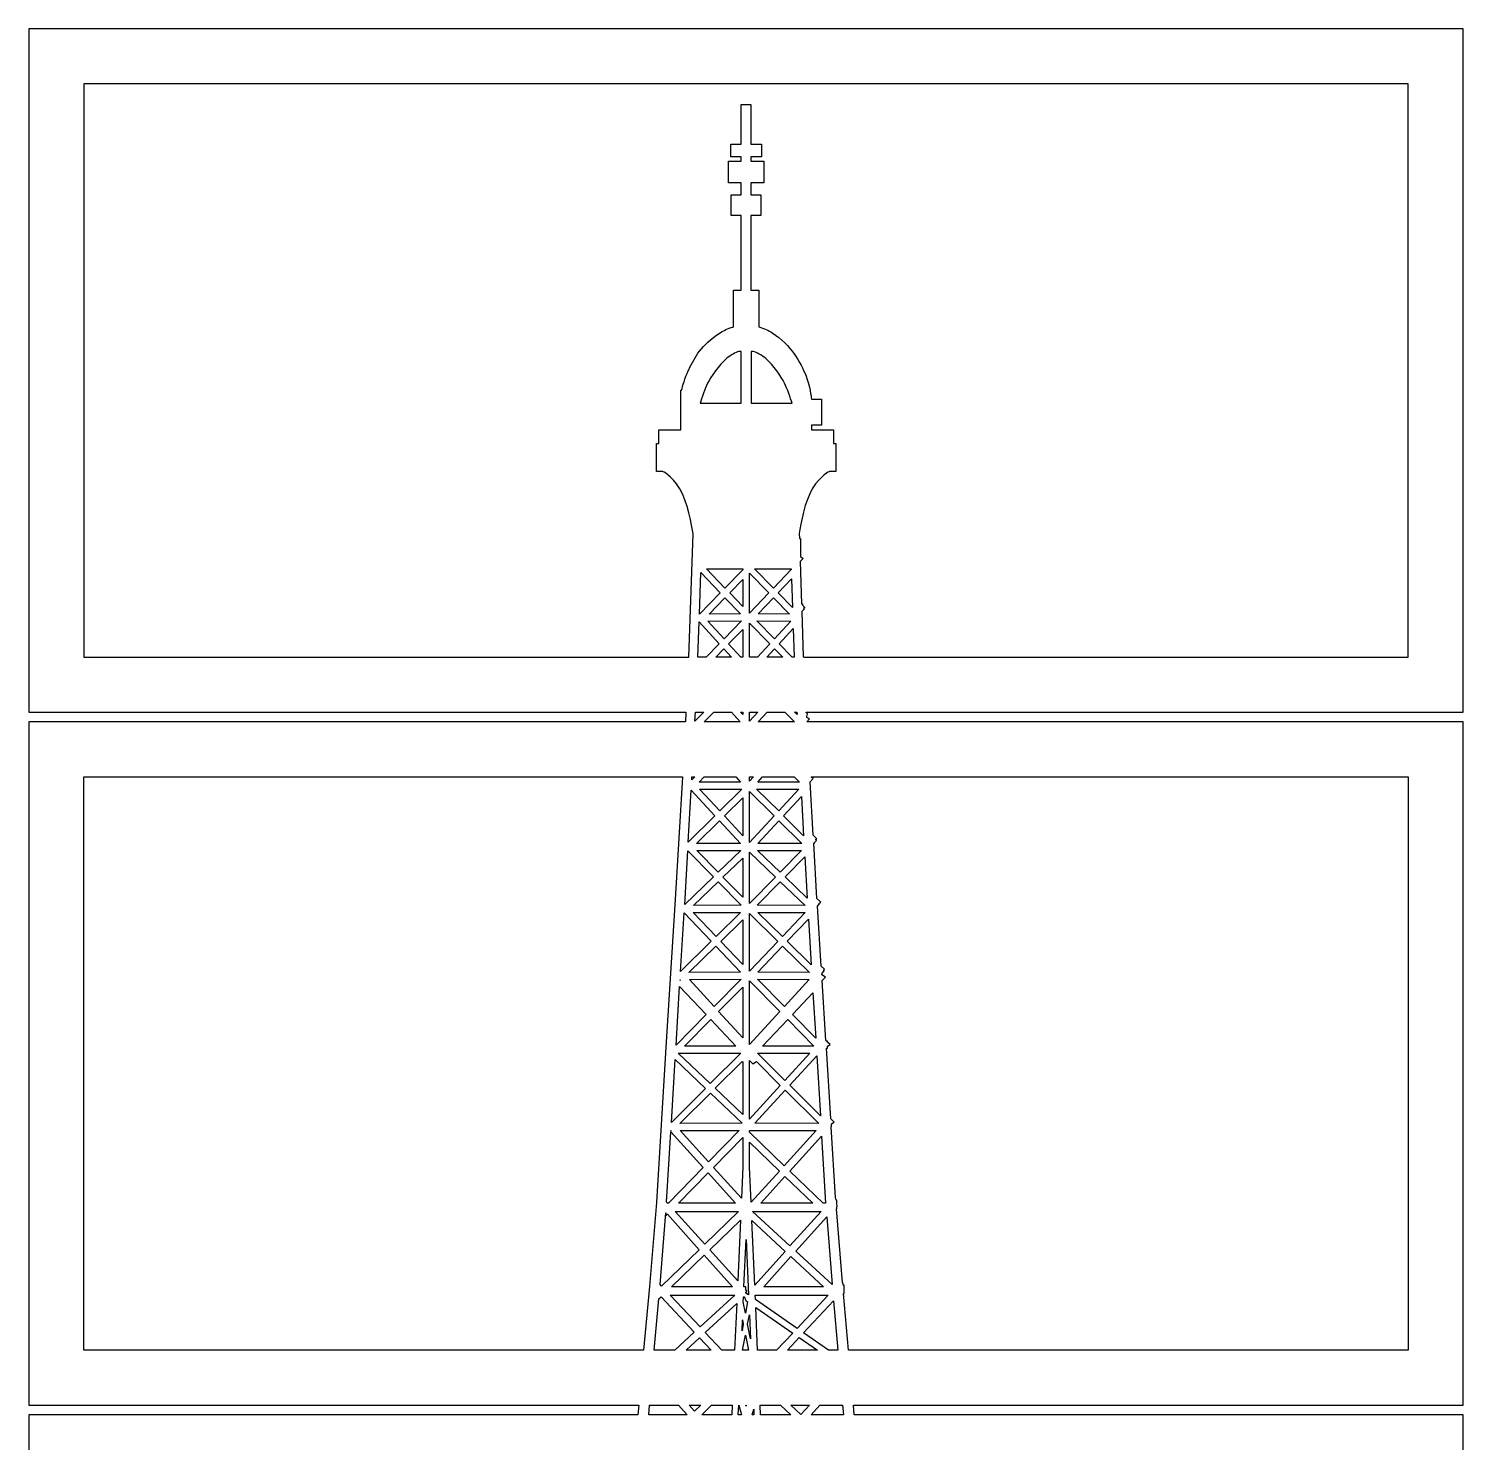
# Model space of a CAD drawing. Extents: x -437 to 3052, y -819 to 142.
# Drawn here: x 2586.6 to 3052.4, y -381.4 to 77.6 of the extents above; entities that cross this region are included whole.
import ezdxf

# ---------------------------------------------------------------- set-up
doc = ezdxf.new("R2010")
doc.units = 0
doc.layers.add('LAYER_1', color=7, linetype='CONTINUOUS')

msp = doc.modelspace()

# ---------------------------------------------------------------- linework, layer by layer
at = {"layer": 'LAYER_1', "color": 7}
for points in [[(3052.43, 77.65), (2586.57, 77.65), (2586.57, -144.32), (2799.99, -144.32), (2799.82, -147.38), (2586.57, -147.38), (2586.57, -369.35), (2784.66, -369.35), (2784.4, -372.41), (2586.57, -372.41), (2586.57, -594.38)], [(3052.43, -594.38), (3052.43, -372.41), (2854.67, -372.41), (2854.41, -369.35), (3052.43, -369.35), (3052.43, -147.38), (2839.3, -147.38), (2840.12, -146.49), (2839.31, -146.01), (2839.31, -145.67), (2839.51, -144.82), (2839.09, -144.42), (2839.09, -144.32), (3052.43, -144.32), (3052.43, 77.65)], [(2818.46, -98.12), (2812.68, -104), (2806.68, -97.76), (2818.46, -97.76), (2818.46, -98.12)], [(2828.42, -104), (2822.29, -97.76), (2834.22, -97.76), (2834.22, -97.96), (2828.42, -104)], [(2804.82, -98.98), (2811.14, -105.56), (2804.4, -112.43), (2804.38, -112.43), (2804.82, -98.98)], [(2814.2, -105.58), (2818.46, -101.25), (2818.46, -110.01), (2814.2, -105.58)], [(2826.9, -105.58), (2820.62, -112.13), (2820.62, -99.18), (2826.9, -105.58)], [(2829.96, -105.56), (2834.33, -101.02), (2834.63, -110.31), (2829.96, -105.56)], [(2817.67, -112.36), (2807.51, -112.41), (2812.67, -107.15), (2817.67, -112.36)], [(2828.44, -107.15), (2833.6, -112.41), (2823.44, -112.36), (2828.44, -107.15)], [(2810.83, -122.06), (2806.59, -126.4), (2803.91, -126.4), (2804.29, -114.96), (2810.83, -122.06)], [(2818.08, -114.64), (2812.38, -120.48), (2807.06, -114.7), (2818.08, -114.64)], [(2827.23, -122.1), (2823.27, -126.4), (2820.62, -126.4), (2820.62, -115.35), (2827.23, -122.1)], [(2834.05, -114.7), (2828.73, -120.48), (2823.02, -114.64), (2834.05, -114.7)], [(2817.84, -126.4), (2813.87, -122.1), (2818.46, -117.42), (2818.46, -126.4), (2817.84, -126.4)], [(2834.52, -126.4), (2830.28, -122.06), (2834.85, -117.08), (2835.16, -126.4), (2834.52, -126.4)], [(2814.82, -126.4), (2809.66, -126.4), (2812.32, -123.68), (2814.82, -126.4)], [(2828.79, -123.68), (2831.45, -126.4), (2826.29, -126.4), (2828.79, -123.68)], [(2805.85, -144.32), (2802.89, -147.2), (2803.05, -144.32), (2805.85, -144.32)], [(2809.01, -144.32), (2814.75, -144.32), (2817.62, -147.38), (2805.87, -147.38), (2809.01, -144.32)], [(2818.46, -144.32), (2818.46, -145.06), (2817.76, -144.32), (2818.46, -144.32)], [(2820.62, -144.32), (2823.34, -144.32), (2820.62, -147.23), (2820.62, -144.32)], [(2823.49, -147.38), (2826.36, -144.32), (2832.09, -144.32), (2835.23, -147.38), (2823.49, -147.38)], [(2836.07, -145.09), (2835.27, -144.32), (2836.03, -144.32), (2836.07, -145.09)], [(2604.49, -165.3), (2798.85, -165.3), (2796.51, -205.15), (2793.61, -251.29), (2790.4, -303.43), (2790.4, -303.45), (2788.15, -330.82), (2786.24, -351.43), (2604.49, -351.43), (2604.49, -165.3)], [(2802.85, -165.3), (2801.88, -166.28), (2801.93, -165.3), (2802.85, -165.3)], [(2817.73, -166.99), (2804.25, -166.99), (2805.92, -165.3), (2816.2, -165.3), (2817.73, -166.99)], [(2821.92, -165.3), (2820.62, -166.74), (2820.62, -165.3), (2821.92, -165.3)], [(2836.85, -166.99), (2823.37, -166.99), (2824.9, -165.3), (2835.18, -165.3), (2836.85, -166.99)], [(3034.51, -351.43), (2852.84, -351.43), (2851.14, -333.06), (2851.38, -333.06), (2851.38, -330.32), (2851.09, -330.32), (2850.96, -329.32), (2850.82, -329.46), (2848.85, -305.51), (2848.95, -305.51), (2848.95, -304.89), (2849.11, -304.72), (2848.95, -303.87), (2848.95, -302.78), (2848.75, -302.77), (2848.58, -301.89), (2847.17, -278.94), (2847.31, -278.94), (2847.31, -277.95), (2848.13, -277.43), (2847.01, -276.34), (2845.6, -253.44), (2845.97, -253.44), (2845.97, -252.78), (2846.79, -252.25), (2845.97, -251.45), (2845.97, -251.13), (2845.66, -251.13), (2845.44, -250.92), (2844.22, -231.45), (2845.29, -230.35), (2844.1, -229.62), (2844.08, -229.32), (2844.2, -229.32), (2844.2, -229.04), (2844.98, -228.21), (2844.65, -228.02), (2845.02, -227.77), (2843.92, -226.72), (2842.69, -207.24), (2843.41, -206.5), (2843.2, -206.37), (2843.82, -205.94), (2842.54, -204.74), (2841.49, -186.87), (2841.78, -186.87), (2841.78, -186.58), (2842.42, -185.94), (2842.02, -185.68), (2842.49, -185.38), (2841.34, -184.27), (2840.33, -166.89), (2841.32, -165.85), (2840.64, -165.43), (2840.85, -165.3), (3034.51, -165.3), (3034.51, -351.43)], [(2809.42, -177.92), (2800.74, -186.53), (2801.7, -169.6), (2809.42, -177.92)], [(2810.99, -176.37), (2804.4, -169.27), (2818.15, -169.27), (2810.99, -176.37)], [(2818.46, -184.41), (2812.48, -177.98), (2818.46, -172.06), (2818.46, -184.41)], [(2820.62, -186.6), (2820.62, -170.06), (2828.62, -177.98), (2820.62, -186.6)], [(2830.12, -176.37), (2822.96, -169.27), (2836.7, -169.27), (2830.12, -176.37)], [(2831.68, -177.92), (2837.5, -171.66), (2838.22, -184.4), (2831.68, -177.92)], [(2803.43, -186.93), (2810.92, -179.53), (2817.77, -186.91), (2803.43, -186.93)], [(2823.33, -186.91), (2830.19, -179.53), (2837.67, -186.93), (2823.33, -186.91)], [(2808.92, -197.79), (2799.59, -206.75), (2800.58, -189.32), (2808.92, -197.79)], [(2817.86, -189.2), (2810.49, -196.27), (2803.55, -189.22), (2817.86, -189.2)], [(2829.08, -197.83), (2820.62, -206.42), (2820.62, -189.69), (2829.08, -197.83)], [(2830.61, -196.27), (2823.24, -189.2), (2837.55, -189.22), (2830.61, -196.27)], [(2818.46, -191.65), (2818.46, -204.36), (2812.03, -197.83), (2818.46, -191.65)], [(2832.18, -197.79), (2838.61, -191.26), (2839.38, -204.7), (2832.18, -197.79)], [(2817.98, -207), (2802.41, -207.08), (2810.45, -199.35), (2817.98, -207)], [(2830.65, -199.35), (2838.69, -207.08), (2823.12, -207), (2830.65, -199.35)], [(2808.2, -218.69), (2798.26, -228.46), (2799.42, -209.45), (2808.2, -218.69)], [(2817.77, -209.29), (2809.78, -217.14), (2802.38, -209.37), (2817.77, -209.29)], [(2831.33, -217.14), (2823.33, -209.29), (2838.73, -209.37), (2831.33, -217.14)], [(2818.46, -211.68), (2818.46, -226.26), (2811.28, -218.72), (2818.46, -211.68)], [(2829.82, -218.72), (2820.62, -228.4), (2820.62, -209.68), (2829.82, -218.72)], [(2832.9, -218.69), (2839.77, -211.46), (2840.69, -226.34), (2832.9, -218.69)], [(2817.74, -228.73), (2800.97, -228.85), (2809.7, -220.27), (2817.74, -228.73)], [(2823.36, -228.73), (2831.4, -220.27), (2840.13, -228.85), (2823.36, -228.73)], [(2798.08, -231.37), (2798.1, -231.16), (2798.12, -231.16), (2798.24, -231.27), (2798.08, -231.37)], [(2817.88, -231.01), (2809.14, -239.86), (2801.13, -231.13), (2817.88, -231.01)], [(2820.62, -252.23), (2820.62, -231.49), (2830.48, -241.48), (2820.62, -252.23)], [(2831.96, -239.86), (2823.23, -231.01), (2839.98, -231.13), (2831.96, -239.86)], [(2806.56, -242.48), (2796.79, -252.37), (2797.96, -233.37), (2806.56, -242.48)], [(2810.62, -241.48), (2818.46, -233.54), (2818.46, -250.02), (2810.62, -241.48)], [(2834.55, -242.48), (2841.24, -235.38), (2842.14, -250.17), (2834.55, -242.48)], [(2816.22, -252.71), (2799.54, -252.69), (2808.07, -244.07), (2816.22, -252.71)], [(2824.87, -252.71), (2833.04, -244.07), (2841.56, -252.69), (2824.87, -252.71)], [(2817.84, -255), (2807.91, -264.9), (2797.49, -254.98), (2817.84, -255)], [(2832.14, -263.84), (2823.26, -255), (2840.27, -254.98), (2832.14, -263.84)], [(2833.7, -265.41), (2842.49, -255.84), (2843.66, -275.32), (2833.7, -265.41)], [(2806.34, -266.46), (2795.3, -277.47), (2796.52, -257.11), (2806.34, -266.46)], [(2818.46, -257.86), (2818.46, -274.93), (2809.5, -266.41), (2818.24, -257.72), (2818.46, -257.86)], [(2821.67, -258.47), (2822.87, -257.72), (2830.65, -265.46), (2820.62, -276.39), (2820.62, -257.36), (2821.67, -258.47)], [(2807.93, -267.97), (2818.25, -277.79), (2797.99, -277.87), (2807.93, -267.97)], [(2822.34, -277.79), (2832.22, -267.03), (2843.12, -277.87), (2822.34, -277.79)], [(2805.57, -292.09), (2794.29, -303.7), (2794.05, -303.7), (2793.74, -303.4), (2795.11, -280.59), (2805.57, -292.09)], [(2795.13, -280.3), (2795.13, -280.17), (2795.14, -280.17), (2795.13, -280.3)], [(2817.27, -280.08), (2807.31, -290.31), (2798.08, -280.16), (2817.27, -280.08)], [(2818, -302.06), (2808.93, -292.09), (2818.46, -282.4), (2818.46, -291.96), (2818, -302.06)], [(2831.92, -291.56), (2820.62, -280.71), (2820.62, -280.19), (2820.74, -280.07), (2842.3, -280.16), (2831.92, -291.56)], [(2821.14, -303.42), (2820.62, -291.98), (2820.62, -283.95), (2830.35, -293.3), (2821.14, -303.42)], [(2844.57, -303.7), (2833.72, -293.28), (2844.05, -281.92), (2845.35, -303.7), (2844.57, -303.7)], [(2816.11, -303.68), (2797.53, -303.7), (2807.19, -293.86), (2816.11, -303.68)], [(2824.27, -303.68), (2832.14, -295.02), (2841.16, -303.69), (2824.27, -303.68)], [(2793.96, -307.33), (2804.3, -318.82), (2792.11, -330.68), (2791.62, -330.16), (2793.49, -306.85), (2793.44, -307.86), (2793.96, -307.33)], [(2817.09, -306.39), (2806.1, -317.08), (2796.5, -306.41), (2817.09, -306.39)], [(2833.79, -317.62), (2821.58, -306.39), (2843.88, -306.41), (2833.79, -317.62)], [(2807.72, -318.88), (2817.68, -309.25), (2816.8, -328.96), (2807.72, -318.88)], [(2821.4, -309.34), (2832.22, -319.36), (2822.34, -330.34), (2821.4, -309.34)], [(2835.64, -319.32), (2845.7, -308.13), (2847.46, -330.18), (2835.64, -319.32)], [(2819.44, -331.9), (2819.44, -330.86), (2818.84, -330.86), (2819.52, -315.52), (2820.33, -333.51), (2819.44, -332.9), (2819.44, -332.6), (2819.85, -332.35), (2819.44, -331.9)], [(2815.13, -330.87), (2795.28, -330.91), (2805.92, -320.62), (2815.13, -330.87)], [(2825.26, -330.86), (2834.06, -321.07), (2844.69, -330.9), (2825.26, -330.86)], [(2791.97, -334.11), (2802.72, -345.62), (2796.35, -351.43), (2789.72, -351.43), (2791.21, -334.83), (2791.97, -334.11)], [(2815.91, -333.58), (2804.57, -343.92), (2794.88, -333.62), (2815.91, -333.58)], [(2818.86, -334.06), (2819.42, -335.36), (2820.04, -335.79), (2819.33, -339.41), (2818.62, -335.78), (2818.69, -334.22), (2818.86, -334.06)], [(2836.1, -344.38), (2822.55, -335.04), (2822.49, -333.57), (2846.22, -333.62), (2836.1, -344.38)], [(2846.33, -351.43), (2838.19, -345.82), (2847.91, -335.42), (2849.35, -351.43), (2846.33, -351.43)], [(2811.64, -351.43), (2806.25, -345.7), (2816.48, -336.27), (2815.79, -351.43), (2811.64, -351.43)], [(2820.62, -340.03), (2820.97, -347.72), (2820.04, -342.99), (2820.62, -340.03)], [(2822.67, -337.6), (2834.67, -345.89), (2829.46, -351.43), (2823.29, -351.43), (2822.67, -337.6)], [(2818.63, -342.99), (2818.21, -345.13), (2818.36, -341.65), (2818.63, -342.99)], [(2808.15, -351.43), (2800.05, -351.43), (2804.4, -347.42), (2808.15, -351.43)], [(2820.29, -351.43), (2818.38, -351.43), (2819.33, -346.58), (2820.29, -351.43)], [(2832.95, -351.43), (2836.77, -347.34), (2842.69, -351.43), (2832.95, -351.43)], [(2788.19, -369.35), (2797.59, -369.35), (2800.42, -372.41), (2787.93, -372.41), (2788.19, -369.35)], [(2804.79, -369.35), (2802.81, -371.28), (2801.02, -369.35), (2804.79, -369.35)], [(2808.3, -369.35), (2814.99, -369.35), (2814.86, -372.41), (2805.12, -372.41), (2808.3, -369.35)], [(2817.18, -369.35), (2818, -372.41), (2816.99, -372.41), (2817.13, -369.35), (2817.18, -369.35)], [(2819.53, -369.6), (2819.47, -369.35), (2819.6, -369.35), (2819.53, -369.6)], [(2821.5, -372.41), (2822, -370.59), (2822.08, -372.41), (2821.5, -372.41)], [(2824.22, -372.41), (2824.09, -369.35), (2830.72, -369.35), (2834.05, -372.41), (2824.22, -372.41)], [(2834.08, -369.35), (2840.08, -369.35), (2837.33, -372.32), (2834.08, -369.35)], [(2851.14, -372.41), (2840.69, -372.41), (2843.52, -369.35), (2850.89, -369.35), (2851.14, -372.41)]]:
    msp.add_lwpolyline(points, dxfattribs=at)
for points, knots in [([(3034.51, -126.4), (3034.51, -126.4), (2838.26, -126.4), (2838.26, -126.4), (2838.26, -126.4), (2838.12, -126.26), (2838.12, -126.26), (2838.12, -126.26), (2837.63, -111.57), (2837.63, -111.57), (2837.63, -111.57), (2838.45, -110.7), (2838.45, -110.7), (2838.45, -110.7), (2838.22, -110.55), (2838.22, -110.55), (2838.22, -110.55), (2838.6, -110.31), (2838.6, -110.31), (2838.6, -110.31), (2837.85, -109.57), (2837.85, -109.57), (2837.85, -109.57), (2837.85, -109.14), (2837.85, -109.14), (2837.85, -109.14), (2837.54, -109.14), (2837.54, -109.14), (2837.54, -109.14), (2837.08, -95.4), (2837.08, -95.4), (2837.08, -95.4), (2838.11, -94.36), (2838.11, -94.36), (2838.11, -94.36), (2837.18, -93.76), (2837.18, -93.76), (2837.18, -93.76), (2837.18, -87.88), (2837.18, -87.88), (2837.18, -87.88), (2836.83, -87.88), (2836.83, -87.88), (2836.83, -87.88), (2836.77, -86.31), (2836.77, -86.31), (2837.26, -83.18), (2838.65, -75.56), (2841.03, -71.78), (2844, -67.09), (2846.56, -66.17), (2846.58, -66.16), (2846.58, -66.16), (2846.57, -66.1), (2846.57, -66.1), (2846.57, -66.1), (2848.68, -66.1), (2848.68, -66.1), (2848.68, -66.1), (2848.68, -57.09), (2848.68, -57.09), (2848.68, -57.09), (2847.92, -57.09), (2847.92, -57.09), (2847.92, -57.09), (2847.92, -52.6), (2847.92, -52.6), (2847.92, -52.6), (2840.79, -52.6), (2840.79, -52.6), (2840.79, -52.6), (2840.79, -51.13), (2840.79, -51.13), (2840.79, -51.13), (2843.98, -51.13), (2843.98, -51.13), (2843.98, -51.13), (2843.98, -42.62), (2843.98, -42.62), (2843.98, -42.62), (2840.76, -42.62), (2840.76, -42.62), (2840.68, -41.72), (2840.29, -38.64), (2838.88, -34.91), (2837.32, -30.83), (2834.18, -25.12), (2828, -21.06), (2826.81, -20.34), (2825.36, -19.71), (2823.69, -19.2), (2823.69, -19.2), (2823.69, -19.17), (2823.69, -19.17), (2823.69, -19.17), (2823.69, -7.24), (2823.69, -7.24), (2823.69, -7.24), (2821.11, -7.24), (2821.11, -7.24), (2821.11, -7.24), (2821.11, 17.02), (2821.11, 17.02), (2821.11, 17.02), (2824.33, 17.02), (2824.33, 17.02), (2824.33, 17.02), (2824.33, 23.7), (2824.33, 23.7), (2824.33, 23.7), (2821.11, 23.7), (2821.11, 23.7), (2821.11, 23.7), (2821.11, 27.65), (2821.11, 27.65), (2821.11, 27.65), (2825.3, 27.65), (2825.3, 27.65), (2825.3, 27.65), (2825.3, 34.66), (2825.3, 34.66), (2825.3, 34.66), (2821.11, 34.66), (2821.11, 34.66), (2821.11, 34.66), (2821.11, 36.03), (2821.11, 36.03), (2821.11, 36.03), (2824.49, 36.03), (2824.49, 36.03), (2824.49, 36.03), (2824.49, 40.14), (2824.49, 40.14), (2824.49, 40.14), (2821.11, 40.14), (2821.11, 40.14), (2821.11, 40.14), (2821.11, 53.03), (2821.11, 53.03), (2821.11, 53.03), (2817.97, 53.03), (2817.97, 53.03), (2817.97, 53.03), (2817.97, 40.14), (2817.97, 40.14), (2817.97, 40.14), (2814.58, 40.14), (2814.58, 40.14), (2814.58, 40.14), (2814.58, 36.03), (2814.58, 36.03), (2814.58, 36.03), (2817.97, 36.03), (2817.97, 36.03), (2817.97, 36.03), (2817.97, 34.66), (2817.97, 34.66), (2817.97, 34.66), (2813.78, 34.66), (2813.78, 34.66), (2813.78, 34.66), (2813.78, 27.65), (2813.78, 27.65), (2813.78, 27.65), (2817.97, 27.65), (2817.97, 27.65), (2817.97, 27.65), (2817.97, 23.7), (2817.97, 23.7), (2817.97, 23.7), (2814.74, 23.7), (2814.74, 23.7), (2814.74, 23.7), (2814.74, 17.02), (2814.74, 17.02), (2814.74, 17.02), (2817.97, 17.02), (2817.97, 17.02), (2817.97, 17.02), (2817.97, -7.24), (2817.97, -7.24), (2817.97, -7.24), (2815.39, -7.24), (2815.39, -7.24), (2815.39, -7.24), (2815.39, -19.21), (2815.39, -19.21), (2815.36, -19.21), (2815.33, -19.22), (2815.3, -19.22), (2815.3, -19.22), (2815.28, -19.23), (2815.28, -19.23), (2815.28, -19.23), (2815.27, -19.23), (2815.27, -19.23), (2813.64, -19.74), (2812.23, -20.36), (2811.06, -21.07), (2804.74, -25.37), (2803.13, -28.62), (2800.89, -33.13), (2800.89, -33.13), (2800.75, -33.41), (2800.75, -33.41), (2799.65, -35.8), (2798.9, -38.51), (2798.59, -39.76), (2798.59, -39.76), (2798.29, -39.76), (2798.29, -39.76), (2798.29, -39.76), (2798.29, -52.6), (2798.29, -52.6), (2798.29, -52.6), (2791.16, -52.6), (2791.16, -52.6), (2791.16, -52.6), (2791.16, -57.09), (2791.16, -57.09), (2791.16, -57.09), (2790.4, -57.09), (2790.4, -57.09), (2790.4, -57.09), (2790.4, -66.1), (2790.4, -66.1), (2790.4, -66.1), (2792.5, -66.1), (2792.5, -66.1), (2792.5, -66.1), (2792.49, -66.16), (2792.49, -66.16), (2792.52, -66.17), (2795.08, -67.09), (2798.04, -71.78), (2800.51, -75.68), (2801.92, -83.88), (2802.3, -86.35), (2802.3, -86.35), (2800.95, -126.4), (2800.95, -126.4), (2800.95, -126.4), (2604.49, -126.4), (2604.49, -126.4), (2604.49, -126.4), (2604.49, 59.73), (2604.49, 59.73), (2604.49, 59.73), (3034.51, 59.73), (3034.51, 59.73), (3034.51, 59.73), (3034.51, -126.4), (3034.51, -126.4)], [0, 0, 0, 0, 1, 1, 1, 2, 2, 2, 3, 3, 3, 4, 4, 4, 5, 5, 5, 6, 6, 6, 7, 7, 7, 8, 8, 8, 9, 9, 9, 10, 10, 10, 11, 11, 11, 12, 12, 12, 13, 13, 13, 14, 14, 14, 15, 15, 15, 16, 16, 16, 17, 17, 17, 18, 18, 18, 19, 19, 19, 20, 20, 20, 21, 21, 21, 22, 22, 22, 23, 23, 23, 24, 24, 24, 25, 25, 25, 26, 26, 26, 27, 27, 27, 28, 28, 28, 29, 29, 29, 30, 30, 30, 31, 31, 31, 32, 32, 32, 33, 33, 33, 34, 34, 34, 35, 35, 35, 36, 36, 36, 37, 37, 37, 38, 38, 38, 39, 39, 39, 40, 40, 40, 41, 41, 41, 42, 42, 42, 43, 43, 43, 44, 44, 44, 45, 45, 45, 46, 46, 46, 47, 47, 47, 48, 48, 48, 49, 49, 49, 50, 50, 50, 51, 51, 51, 52, 52, 52, 53, 53, 53, 54, 54, 54, 55, 55, 55, 56, 56, 56, 57, 57, 57, 58, 58, 58, 59, 59, 59, 60, 60, 60, 61, 61, 61, 62, 62, 62, 63, 63, 63, 64, 64, 64, 65, 65, 65, 66, 66, 66, 67, 67, 67, 68, 68, 68, 69, 69, 69, 70, 70, 70, 71, 71, 71, 72, 72, 72, 73, 73, 73, 74, 74, 74, 75, 75, 75, 76, 76, 76, 77, 77, 77, 78, 78, 78, 79, 79, 79, 80, 80, 80, 81, 81, 81, 82, 82, 82, 83, 83, 83, 84, 84, 84, 84]), ([(2817.91, -43.9), (2817.91, -43.9), (2804.62, -43.9), (2804.62, -43.9), (2805.12, -42.38), (2806.24, -39.13), (2807.02, -37.5), (2808.12, -35.2), (2810.73, -31.56), (2813.18, -29.45), (2814.57, -28.26), (2816.09, -27.55), (2817.22, -27.16), (2817.22, -27.16), (2817.91, -27.16), (2817.91, -27.16), (2817.91, -27.16), (2817.91, -43.9), (2817.91, -43.9)], [0, 0, 0, 0, 1, 1, 1, 2, 2, 2, 3, 3, 3, 4, 4, 4, 5, 5, 5, 6, 6, 6, 6]), ([(2821.18, -43.9), (2821.18, -43.9), (2821.18, -27.16), (2821.18, -27.16), (2821.18, -27.16), (2821.85, -27.16), (2821.85, -27.16), (2822.97, -27.55), (2824.49, -28.25), (2825.89, -29.45), (2828.34, -31.56), (2830.95, -35.2), (2832.05, -37.5), (2832.86, -39.17), (2833.98, -42.47), (2834.45, -43.9), (2834.45, -43.9), (2821.18, -43.9), (2821.18, -43.9)], [0, 0, 0, 0, 1, 1, 1, 2, 2, 2, 3, 3, 3, 4, 4, 4, 5, 5, 5, 6, 6, 6, 6])]:
    msp.add_open_spline(points, degree=3, knots=knots, dxfattribs=at)

doc.saveas('drawing.dxf')
